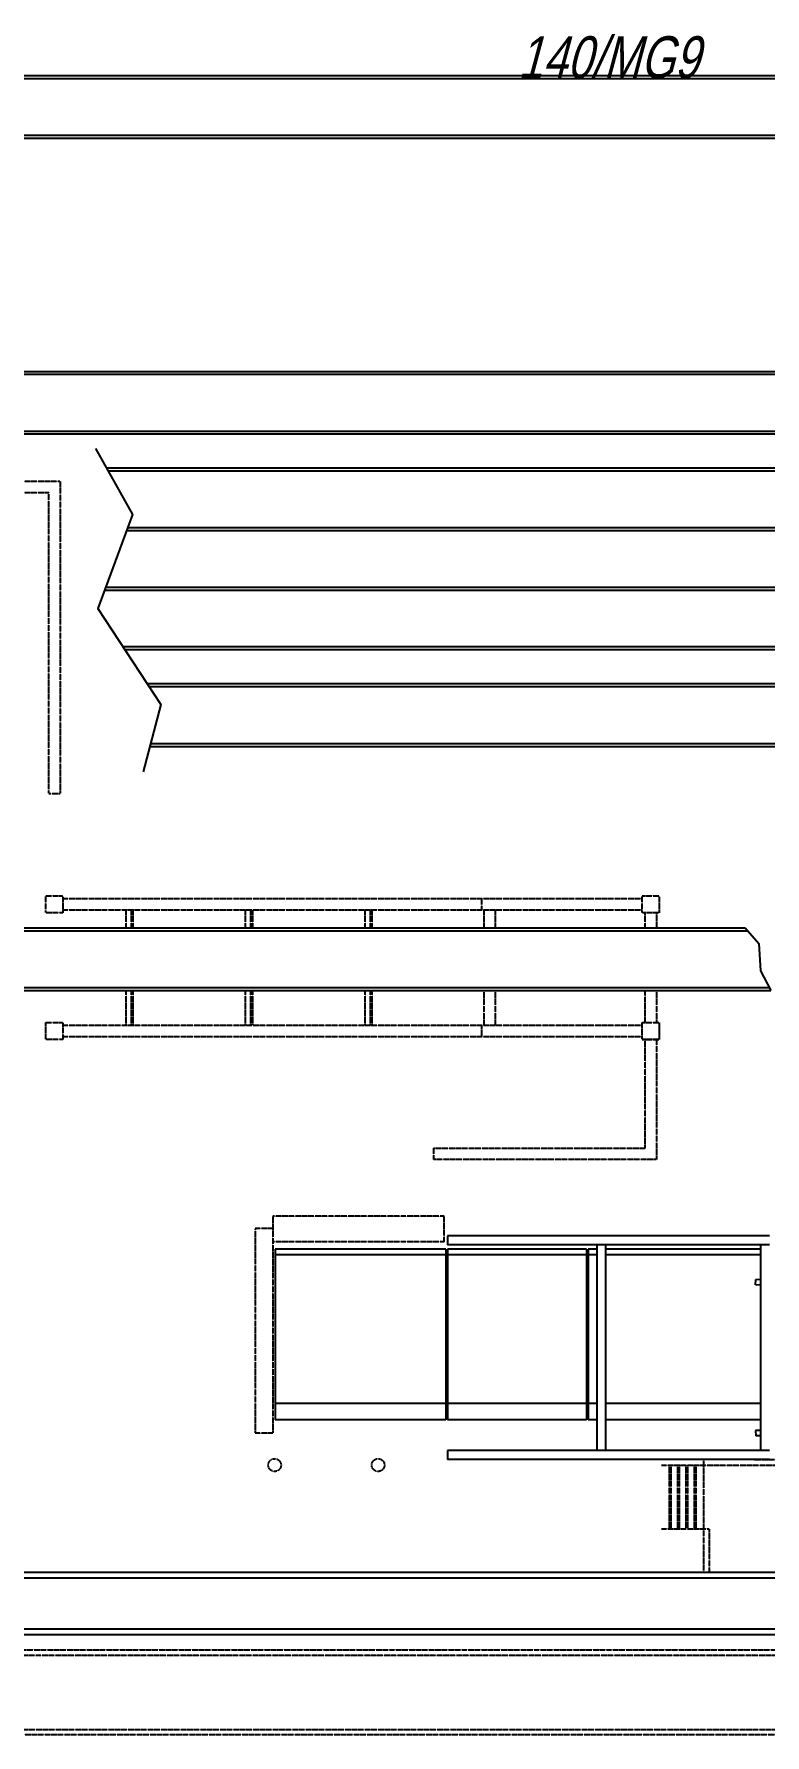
# Model space of a CAD drawing. Header units: millimetres. Extents: x -1732 to 458256, y -4349 to 130988.
# Drawn here: x 95782 to 102319, y 36853 to 52062 of the extents above; entities that cross this region are included whole.
import ezdxf

# ---------------------------------------------------------------- set-up
doc = ezdxf.new("R2010")
doc.units = ezdxf.units.MM
doc.header["$LTSCALE"] = 0.01
doc.header["$MEASUREMENT"] = 0
doc.linetypes.add('PHANTOM2', pattern=[31.75, 15.875, -3.175, 3.175, -3.175, 3.175, -3.175])
for name, color, linetype in [('F-E-EQP', 251, 'CONTINUOUS'), ('F-E-EQP-PH2', 251, 'PHANTOM2'), ('NODETEXTOLD', 5, 'CONTINUOUS')]:
    doc.layers.add(name, color=color, linetype=linetype)
doc.styles.add('TEXTXP', font='arial.ttf', dxfattribs={"width": 0.75, "oblique": 15})

msp = doc.modelspace()

# ---------------------------------------------------------------- linework, layer by layer
at = {"layer": 'F-E-EQP'}
for p, q in [((105878.06331, 51687.06744), (69474.48159, 51687.06744)), ((105878.06331, 51661.66709), (69474.48159, 51661.66709)), ((69474.55801, 51156.33542), (105877.86331, 51156.33542)), ((69474.55801, 51130.93507), (105877.86331, 51130.93507)), ((69474.55801, 49045.52592), (108540.2126, 49045.52592)), ((69474.55801, 49020.12557), (108540.2126, 49020.12557)), ((69474.75801, 48512.12627), (108540.2126, 48512.12627)), ((69474.75801, 48486.72592), (108540.2126, 48486.72592)), ((96430.51128, 48181.52592), (108540.0641, 48181.52592)), ((96444.74592, 48156.12557), (108540.0641, 48156.12557)), ((96609.95086, 47622.72592), (108540.0641, 47622.72592)), ((96619.35588, 47648.12627), (108540.0641, 47648.12627)), ((96412.38189, 47089.14747), (108539.95801, 47089.14747)), ((96421.78691, 47114.54782), (108539.95801, 47114.54782)), ((108539.95801, 46581.14817), (96577.21165, 46581.14817)), ((108539.95801, 46555.74782), (96593.90843, 46555.74782)), ((108539.95801, 46250.54782), (96794.53008, 46250.54782)), ((108539.95801, 46225.14747), (96811.22687, 46225.14747)), ((96817.02434, 45691.74782), (108539.95801, 45691.74782)), ((96823.73464, 45717.14817), (108539.95801, 45717.14817)), ((89286.55801, 44069.60198), (102140.51871, 44069.60198)), ((89286.55801, 44044.20163), (102162.90048, 44044.20163)), ((89286.55801, 43536.20233), (102359.24098, 43536.20233)), ((89286.55801, 43510.80198), (102372.88449, 43510.80198)), ((102359.15801, 41316.84418), (99479.15801, 41316.84418)), ((99479.15801, 41316.84418), (99479.15801, 41236.84418)), ((102359.15801, 41236.84418), (99479.15801, 41236.84418)), ((100814.15801, 41236.84418), (100814.15801, 39396.84418)), ((100894.15801, 41236.84418), (100894.15801, 39396.84418)), ((102279.15801, 41236.84418), (102279.15801, 39396.84418)), ((97939.15801, 41196.84418), (97939.15801, 39671.84418)), ((99464.15801, 41196.84418), (97939.15801, 41196.84418)), ((99464.15801, 41146.84418), (97939.15801, 41146.84418)), ((99464.15801, 41196.84418), (99464.15801, 39671.84418)), ((99479.15801, 41196.84418), (99479.15801, 39671.84418)), ((100724.15801, 41196.84418), (99479.15801, 41196.84418)), ((100724.15801, 41146.84418), (99479.15801, 41146.84418)), ((100724.15801, 41196.84418), (100724.15801, 39671.84418)), ((100814.15801, 41196.84418), (100739.15801, 41196.84418)), ((100739.15801, 41196.84418), (100739.15801, 39671.84418)), ((100814.15801, 41146.84418), (100739.15801, 41146.84418)), ((102279.15801, 41196.84418), (100894.15801, 41196.84418)), ((102279.15801, 41146.84418), (100894.15801, 41146.84418)), ((102235.44804, 40877.11124), (102237.52626, 40924.71039)), ((102279.15801, 40924.21077), (102237.52626, 40924.71039)), ((102279.15801, 40876.48671), (102235.44804, 40877.11124)), ((99464.15801, 39816.84418), (97939.15801, 39816.84418)), ((100724.15801, 39816.84418), (99479.15801, 39816.84418)), ((100814.15801, 39816.84418), (100739.15801, 39816.84418)), ((102279.15801, 39816.84418), (100894.15801, 39816.84418)), ((99464.15801, 39671.84418), (97939.15801, 39671.84418)), ((100724.15801, 39671.84418), (99479.15801, 39671.84418)), ((100814.15801, 39671.84418), (100739.15801, 39671.84418)), ((102279.15801, 39671.84418), (100894.15801, 39671.84418)), ((102279.15801, 39575.54903), (102235.44804, 39574.92451)), ((102235.44804, 39574.92451), (102237.52626, 39527.32535)), ((102359.15801, 39396.84418), (99479.15801, 39396.84418)), ((99479.15801, 39396.84418), (99479.15801, 39316.84418)), ((102279.15801, 39527.82497), (102237.52626, 39527.32535)), ((102359.15801, 39316.84418), (99479.15801, 39316.84418)), ((89286.55801, 38307.95332), (103633.23514, 38307.95332)), ((94188.75801, 38257.15332), (102981.08047, 38257.15332)), ((103815.20747, 37749.15332), (89286.55801, 37749.15332)), ((102981.08047, 37799.95332), (94188.75801, 37799.95332))]:
    msp.add_line(p, q, dxfattribs=at)
for points in [[(96333.19972, 48355.16906), (96663.15056, 47766.40341), (96351.45128, 46924.59099), (96915.87959, 46065.94226), (96757.22505, 45465.39097)], [(102140.51871, 44069.60198), (102264.52369, 43928.87272), (102278.21736, 43687.04526), (102372.88449, 43510.80198)]]:
    msp.add_lwpolyline(points, dxfattribs=at)
at = {"layer": 'F-E-EQP-PH2'}
for p, q in [((94550.15801, 48064.13913), (96015.15801, 48064.13913)), ((96015.15801, 48064.13913), (96015.15801, 45270.25849)), ((94550.15801, 47962.13913), (95913.15801, 47962.13913)), ((95913.15801, 45270.25849), (95913.15801, 47962.13913)), ((95913.15801, 45270.25849), (96015.15801, 45270.25849)), ((95888.15801, 44357.25849), (96040.15801, 44357.25849)), ((95888.15801, 44357.25849), (96040.15801, 44357.25849)), ((95888.15801, 44205.25849), (95888.15801, 44357.25849)), ((96040.15801, 44357.25849), (96040.15801, 44205.25849)), ((96040.15801, 44332.25849), (101222.15801, 44332.25849)), ((96040.15801, 44332.25849), (101222.15801, 44332.25849)), ((99787.26991, 44229.85849), (99787.26991, 44332.25849)), ((101222.15801, 44357.25849), (101374.15801, 44357.25849)), ((101222.15801, 44205.25849), (101222.15801, 44357.25849)), ((101222.15801, 44357.25849), (101374.15801, 44357.25849)), ((101374.15801, 44357.25849), (101374.15801, 44205.25849)), ((96040.15801, 44205.25849), (95888.15801, 44205.25849)), ((96040.15801, 44229.85849), (101222.15801, 44229.85849)), ((96040.15801, 44229.85849), (101222.15801, 44229.85849)), ((96605.60028, 44069.60198), (96605.60028, 44229.85849)), ((96652.58491, 44069.60198), (96652.58491, 44229.85849)), ((96669.68592, 44069.60198), (96669.68592, 44229.85849)), ((97674.16483, 44069.60198), (97674.16483, 44229.85849)), ((97721.14946, 44069.60198), (97721.14946, 44229.85849)), ((97738.25046, 44069.60198), (97738.25046, 44229.85849)), ((98742.72937, 44069.60198), (98742.72937, 44229.85849)), ((98789.714, 44069.60198), (98789.714, 44229.85849)), ((98806.81501, 44069.60198), (98806.81501, 44229.85849)), ((99804.90261, 44229.85849), (99804.90261, 44069.60198)), ((99904.90261, 44229.85849), (99904.90261, 44069.60198)), ((101374.15801, 44205.25849), (101222.15801, 44205.25849)), ((101247.15801, 44069.60198), (101247.15801, 44204.85849)), ((101349.15801, 44204.85849), (101349.15801, 44069.60198)), ((96605.60028, 43199.53906), (96605.60028, 43510.80198)), ((96652.58491, 43199.53906), (96652.58491, 43510.80198)), ((96669.68592, 43199.53906), (96669.68592, 43510.80198)), ((97674.16483, 43199.53906), (97674.16483, 43510.80198)), ((97721.14946, 43199.53906), (97721.14946, 43510.80198)), ((97738.25046, 43199.53906), (97738.25046, 43510.80198)), ((98742.72937, 43199.53906), (98742.72937, 43510.80198)), ((98789.714, 43199.53906), (98789.714, 43510.80198)), ((98806.81501, 43199.53906), (98806.81501, 43510.80198)), ((99804.90261, 43510.80198), (99804.90261, 43199.53906)), ((99904.90261, 43510.80198), (99904.90261, 43199.53906)), ((101247.15801, 43224.53906), (101247.15801, 43510.80198)), ((101349.15801, 43510.80198), (101349.15801, 43224.53906)), ((95888.15801, 43224.53906), (96040.15801, 43224.53906)), ((95888.15801, 43072.53906), (95888.15801, 43224.53906)), ((95888.15801, 43224.53906), (96040.15801, 43224.53906)), ((96040.15801, 43224.53906), (96040.15801, 43072.53906)), ((96040.15801, 43199.53906), (101222.15801, 43199.53906)), ((99787.26991, 43097.13906), (99787.26991, 43199.53906)), ((101222.15801, 43224.53906), (101374.15801, 43224.53906)), ((101222.15801, 43072.13906), (101222.15801, 43224.53906)), ((101222.15801, 43224.13906), (101374.15801, 43224.13906)), ((101222.15801, 43072.13906), (101222.15801, 43224.13906)), ((101374.15801, 43224.53906), (101374.15801, 43072.13906)), ((101374.15801, 43224.13906), (101374.15801, 43072.13906)), ((96040.15801, 43072.53906), (95888.15801, 43072.53906)), ((96040.15801, 43097.13906), (101222.15801, 43097.13906)), ((101222.15801, 43072.13906), (101374.15801, 43072.13906)), ((101374.15801, 43072.13906), (101222.15801, 43072.13906)), ((101247.15801, 42100.21431), (101247.15801, 43072.13906)), ((101349.15801, 43072.13906), (101349.15801, 41998.21431)), ((99353.6038, 42100.21431), (101247.15801, 42100.21431)), ((99353.6038, 42100.21431), (99353.6038, 41998.21431)), ((101349.15801, 41998.21431), (99353.6038, 41998.21431)), ((97919.15801, 41381.84418), (97759.15801, 41381.84418)), ((97759.15801, 41381.84418), (97759.15801, 39551.84418)), ((99449.15801, 41491.84418), (97919.15801, 41491.84418)), ((97919.15801, 41491.84418), (97919.15801, 39551.84418)), ((99449.15801, 41261.84418), (99449.15801, 41491.84418)), ((99449.15801, 41261.84418), (97919.15801, 41261.84418)), ((97919.15801, 39551.84418), (97759.15801, 39551.84418)), ((101394.15801, 39266.84418), (102989.15801, 39266.84418)), ((101461.65801, 39266.84418), (101461.65801, 38696.84418)), ((101476.65801, 39266.84418), (101476.65801, 38696.84418)), ((101536.65801, 39266.84418), (101536.65801, 38696.84418)), ((101551.65801, 39266.84418), (101551.65801, 38696.84418)), ((101611.65801, 39266.84418), (101611.65801, 38696.84418)), ((101626.65801, 39266.84418), (101626.65801, 38696.84418)), ((101686.65801, 39266.84418), (101686.65801, 38696.84418)), ((101701.65801, 39266.84418), (101701.65801, 38696.84418)), ((101769.15801, 39316.84418), (101769.15801, 38307.95332)), ((102223.31092, 39316.84418), (102989.15801, 39316.84418)), ((101394.15801, 38696.84418), (101819.15801, 38696.84418)), ((101819.15801, 38696.84418), (101819.15801, 38307.95332)), ((104440.9993, 37565.49051), (95603.2004, 37565.49051)), ((95631.63388, 37615.45773), (104391.2361, 37615.45773)), ((105153.23611, 36853.45772), (95535.81571, 36853.45772)), ((95551.35963, 36902.66174), (105103.82807, 36902.66174))]:
    msp.add_line(p, q, dxfattribs=at)
for centre in [(97934.15801, 39266.84418), (98859.15801, 39266.84418)]:
    msp.add_circle(centre, 57, dxfattribs=at)

# ---------------------------------------------------------------- texts
at = {"layer": 'NODETEXTOLD', "style": 'TEXTXP', "oblique": 15, "width": 0.75}
msp.add_text('140/MG9', height=375, dxfattribs=at).set_placement((100110.11804, 51666.64401))

doc.saveas('drawing.dxf')
